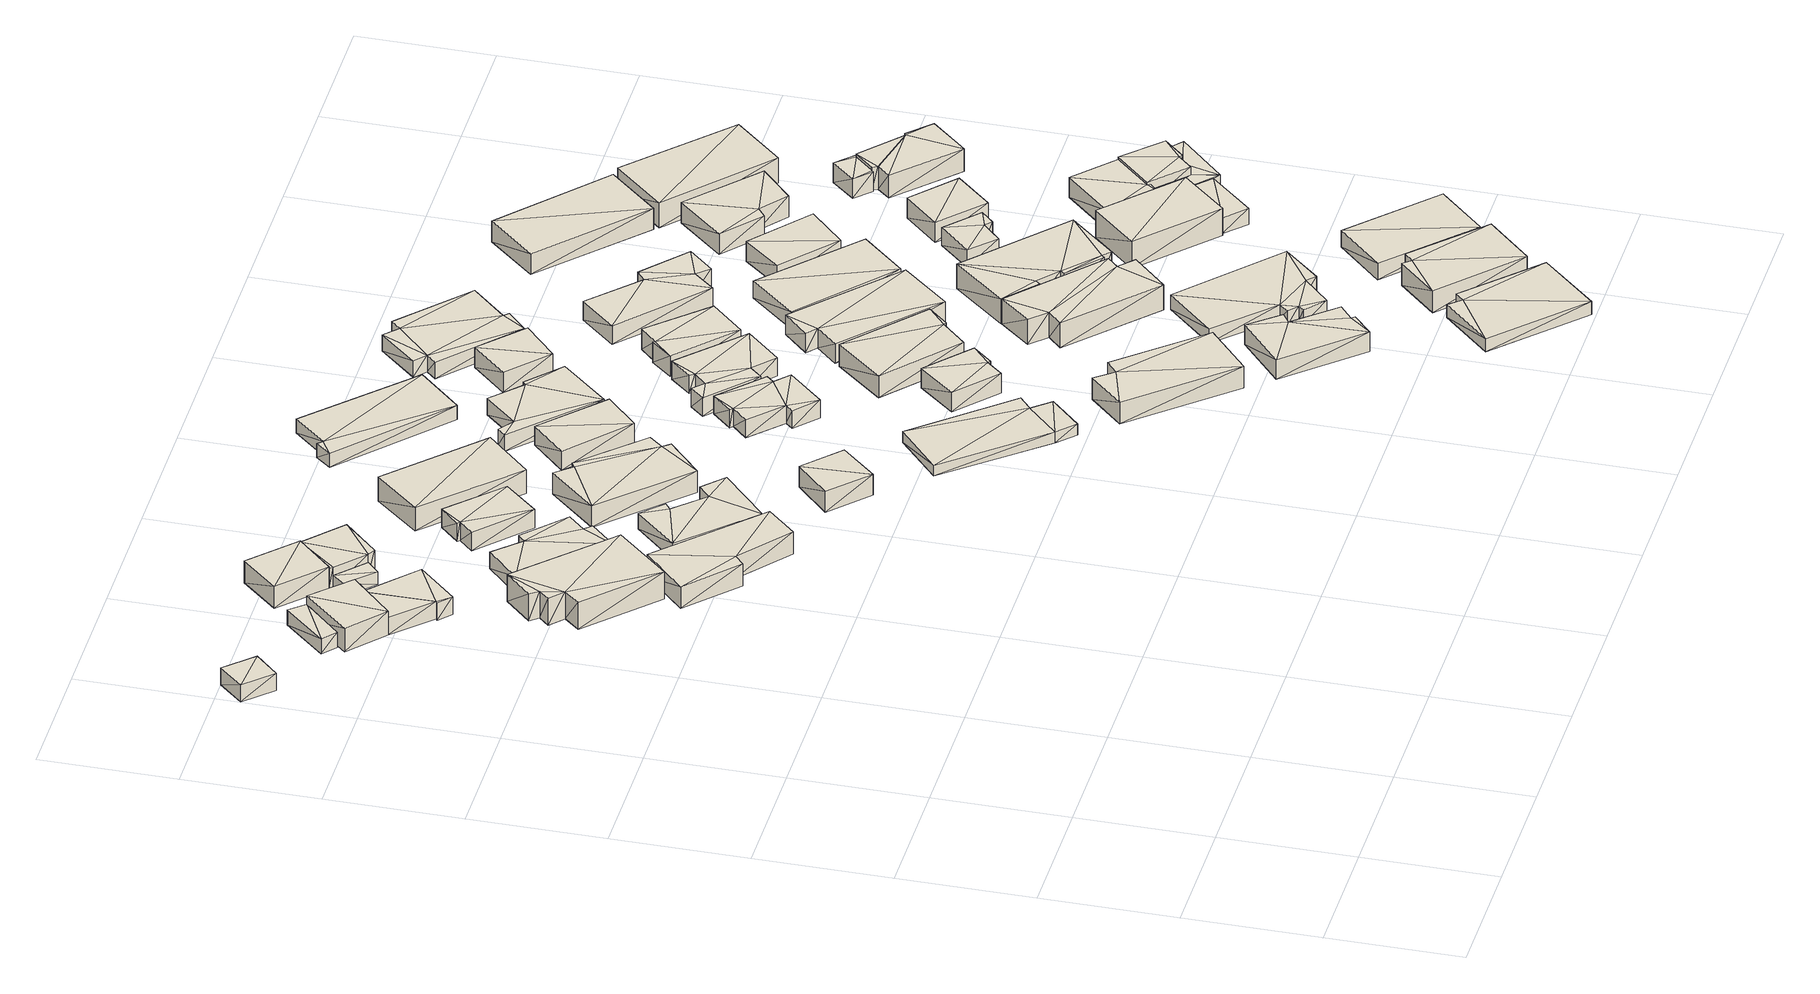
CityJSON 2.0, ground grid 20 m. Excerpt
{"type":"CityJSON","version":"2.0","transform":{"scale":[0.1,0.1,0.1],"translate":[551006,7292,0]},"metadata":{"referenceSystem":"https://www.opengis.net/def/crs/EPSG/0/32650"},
"CityObjects":{
"building1":{"type":"Building","attributes":{"level_0":1,"level_1":0,"uuid_bgn":"1"},"geometry":[{"type":"Solid","lod":"1","boundaries":[[[[0,1,2]],[[3,0,2]],[[4,5,6]],[[7,4,6]],[[2,1,6]],[[1,5,6]],[[1,0,5]],[[0,4,5]],[[0,3,4]],[[3,7,4]],[[3,2,7]],[[2,6,7]]]],"semantics":{"surfaces":[{"type":"RoofSurface"},{"type":"GroundSurface"},{"type":"WallSurface"}],"values":[[0,1,2,2,2,2,2,2,2,2,2,2]]}}]},
"building2":{"type":"Building","attributes":{"level_0":201,"level_1":0,"uuid_bgn":"56"},"geometry":[{"type":"MultiSurface","lod":"1","boundaries":[[[8,9,10]],[[9,8,11]],[[12,13,14]],[[13,12,15]],[[10,9,14]],[[9,13,14]],[[9,11,13]],[[11,15,13]],[[11,8,15]],[[8,12,15]],[[8,10,12]],[[10,14,12]],[[9,16,17]],[[18,9,17]],[[19,20,21]],[[22,19,21]],[[16,9,20]],[[9,19,20]],[[9,18,19]],[[18,22,19]],[[23,24,8]],[[25,26,27]],[[8,24,27]],[[24,26,27]],[[23,8,25]],[[8,27,25]],[[26,24,23]],[[26,25,23]]],"semantics":{"surfaces":[{"type":"RoofSurface"},{"type":"GroundSurface"},{"type":"WallSurface"}],"values":[0,1,2,2,2,2,2,2,2,2,2,2,2,2,2,2,2,2,2,2,2,2,2,2,2,2,2,2]}}]},
"building3":{"type":"Building","attributes":{"level_0":202,"level_1":0,"uuid_bgn":"57"},"geometry":[{"type":"MultiSurface","lod":"1","boundaries":[[[8,9,10]],[[9,8,11]],[[12,13,14]],[[13,12,15]],[[10,9,14]],[[9,13,14]],[[9,11,13]],[[11,15,13]],[[9,16,17]],[[18,9,17]],[[19,20,21]],[[22,19,21]],[[17,16,21]],[[16,20,21]],[[16,9,20]],[[9,19,20]],[[9,18,19]],[[18,22,19]],[[18,17,22]],[[17,21,22]]],"semantics":{"surfaces":[{"type":"RoofSurface"},{"type":"GroundSurface"},{"type":"WallSurface"}],"values":[0,1,2,2,2,2,2,2,2,2,2,2,2,2,2,2,2,2,2,2]}}]},
"building4":{"type":"Building","attributes":{"level_0":203,"level_1":0,"uuid_bgn":"58"},"geometry":[{"type":"MultiSurface","lod":"1","boundaries":[[[8,9,10]],[[9,8,11]],[[12,13,14]],[[13,12,15]],[[11,8,15]],[[8,12,15]],[[8,10,12]],[[10,14,12]],[[23,28,29]],[[23,24,8]],[[24,23,29]],[[23,30,28]],[[25,31,32]],[[25,26,27]],[[26,25,32]],[[25,33,31]],[[8,24,27]],[[24,26,27]],[[24,29,26]],[[29,32,26]],[[29,28,32]],[[28,31,32]],[[28,30,31]],[[30,33,31]],[[30,23,33]],[[23,25,33]],[[23,8,25]],[[8,27,25]]],"semantics":{"surfaces":[{"type":"RoofSurface"},{"type":"GroundSurface"},{"type":"WallSurface"}],"values":[0,1,2,2,2,2,2,2,2,2,2,2,2,2,2,2,2,2,2,2,2,2,2,2,2,2,2,2]}}]},
"building5":{"type":"Building","attributes":{"level_0":173,"level_1":0,"uuid_bgn":"30"},"geometry":[{"type":"Solid","lod":"1","boundaries":[[[[34,35,36]],[[37,34,36]],[[34,38,35]],[[39,34,37]],[[40,39,37]],[[34,39,41]],[[42,43,44]],[[45,42,44]],[[42,46,43]],[[47,42,45]],[[48,47,45]],[[42,47,49]],[[38,34,46]],[[34,42,46]],[[34,41,42]],[[41,49,42]],[[41,39,49]],[[39,47,49]],[[39,40,47]],[[40,48,47]],[[40,37,48]],[[37,45,48]],[[37,36,45]],[[36,44,45]],[[36,35,44]],[[35,43,44]],[[35,38,43]],[[38,46,43]]]],"semantics":{"surfaces":[{"type":"RoofSurface"},{"type":"GroundSurface"},{"type":"WallSurface"}],"values":[[0,1,2,2,2,2,2,2,2,2,2,2,2,2,2,2,2,2,2,2,2,2,2,2,2,2,2,2]]}}]},
"building6":{"type":"Building","attributes":{"level_0":175,"level_1":0,"uuid_bgn":"32"},"geometry":[{"type":"Solid","lod":"1","boundaries":[[[[50,51,52]],[[51,50,53]],[[50,54,53]],[[55,50,52]],[[56,57,58]],[[57,56,59]],[[56,60,59]],[[61,56,58]],[[52,51,58]],[[51,57,58]],[[51,53,57]],[[53,59,57]],[[53,54,59]],[[54,60,59]],[[54,50,60]],[[50,56,60]],[[50,55,56]],[[55,61,56]],[[55,52,61]],[[52,58,61]]]],"semantics":{"surfaces":[{"type":"RoofSurface"},{"type":"GroundSurface"},{"type":"WallSurface"}],"values":[[0,1,2,2,2,2,2,2,2,2,2,2,2,2,2,2,2,2,2,2]]}}]},
"building7":{"type":"Building","attributes":{"level_0":207,"level_1":0,"uuid_bgn":"61"},"geometry":[{"type":"Solid","lod":"1","boundaries":[[[[62,63,64]],[[65,62,64]],[[66,67,68]],[[69,66,68]],[[63,62,67]],[[62,66,67]],[[62,65,66]],[[65,69,66]],[[65,64,69]],[[64,68,69]],[[70,71,72]],[[71,70,73]],[[74,75,76]],[[75,74,77]],[[72,71,76]],[[71,75,76]],[[71,73,75]],[[73,77,75]],[[73,70,77]],[[70,74,77]],[[62,73,78]],[[71,62,65]],[[71,73,62]],[[73,79,78]],[[80,81,82]],[[83,80,84]],[[83,81,80]],[[81,85,82]],[[65,62,84]],[[62,80,84]],[[62,78,80]],[[78,82,80]],[[78,79,82]],[[79,85,82]],[[79,73,85]],[[73,81,85]],[[73,71,81]],[[71,83,81]],[[71,65,83]],[[65,84,83]],[[70,72,76]],[[70,74,76]],[[68,64,63]],[[68,67,63]]]],"semantics":{"surfaces":[{"type":"RoofSurface"},{"type":"GroundSurface"},{"type":"WallSurface"}],"values":[[0,1,2,2,2,2,2,2,2,2,2,2,2,2,2,2,2,2,2,2,2,2,2,2,2,2,2,2,2,2,2,2,2,2,2,2,2,2,2,2,2,2,2,2]]}}]},
"building8":{"type":"Building","attributes":{"level_0":204,"level_1":0,"uuid_bgn":"59"},"geometry":[{"type":"MultiSurface","lod":"1","boundaries":[[[62,63,64]],[[65,62,64]],[[66,67,68]],[[69,66,68]],[[64,63,68]],[[63,67,68]],[[63,62,67]],[[62,66,67]],[[62,65,66]],[[65,69,66]],[[65,64,69]],[[64,68,69]],[[62,73,78]],[[71,62,65]],[[71,73,62]],[[80,81,82]],[[83,80,84]],[[83,81,80]],[[65,62,84]],[[62,80,84]],[[62,78,80]],[[78,82,80]],[[71,65,83]],[[65,84,83]]],"semantics":{"surfaces":[{"type":"RoofSurface"},{"type":"GroundSurface"},{"type":"WallSurface"}],"values":[0,1,2,2,2,2,2,2,2,2,2,2,2,2,2,2,2,2,2,2,2,2,2,2]}}]},
"building9":{"type":"Building","attributes":{"level_0":174,"level_1":0,"uuid_bgn":"31"},"geometry":[{"type":"Solid","lod":"1","boundaries":[[[[86,87,88]],[[87,89,88]],[[87,90,91]],[[90,87,86]],[[92,87,91]],[[93,90,86]],[[94,95,96]],[[95,97,96]],[[95,98,99]],[[98,95,94]],[[100,95,99]],[[101,98,94]],[[88,89,96]],[[89,97,96]],[[89,87,97]],[[87,95,97]],[[87,92,95]],[[92,100,95]],[[92,91,100]],[[91,99,100]],[[91,90,99]],[[90,98,99]],[[90,93,98]],[[93,101,98]],[[93,86,101]],[[86,94,101]],[[86,88,94]],[[88,96,94]]]],"semantics":{"surfaces":[{"type":"RoofSurface"},{"type":"GroundSurface"},{"type":"WallSurface"}],"values":[[0,1,2,2,2,2,2,2,2,2,2,2,2,2,2,2,2,2,2,2,2,2,2,2,2,2,2,2]]}}]},
"building10":{"type":"Building","attributes":{"level_0":206,"level_1":0,"uuid_bgn":"60"},"geometry":[{"type":"MultiSurface","lod":"1","boundaries":[[[70,71,72]],[[71,70,73]],[[74,75,76]],[[75,74,77]],[[72,71,76]],[[71,75,76]],[[71,73,75]],[[73,77,75]],[[73,70,77]],[[70,74,77]],[[70,72,74]],[[72,76,74]],[[62,73,78]],[[71,62,65]],[[71,73,62]],[[73,79,78]],[[80,81,82]],[[83,80,84]],[[83,81,80]],[[81,85,82]],[[79,73,85]],[[73,81,85]],[[73,71,81]],[[71,83,81]],[[71,65,83]],[[65,84,83]]],"semantics":{"surfaces":[{"type":"RoofSurface"},{"type":"GroundSurface"},{"type":"WallSurface"}],"values":[0,1,2,2,2,2,2,2,2,2,2,2,2,2,2,2,2,2,2,2,2,2,2,2,2,2]}}]},
"building11":{"type":"Building","attributes":{"level_0":176,"level_1":0,"uuid_bgn":"33"},"geometry":[{"type":"Solid","lod":"1","boundaries":[[[[102,103,104]],[[103,102,105]],[[106,103,105]],[[107,108,104]],[[107,109,108]],[[103,107,104]],[[110,111,112]],[[111,110,113]],[[114,111,113]],[[115,116,112]],[[115,117,116]],[[111,115,112]],[[104,108,112]],[[108,116,112]],[[108,109,116]],[[109,117,116]],[[109,107,117]],[[107,115,117]],[[107,103,115]],[[103,111,115]],[[103,106,111]],[[106,114,111]],[[106,105,114]],[[105,113,114]],[[105,102,113]],[[102,110,113]],[[102,104,110]],[[104,112,110]]]],"semantics":{"surfaces":[{"type":"RoofSurface"},{"type":"GroundSurface"},{"type":"WallSurface"}],"values":[[0,1,2,2,2,2,2,2,2,2,2,2,2,2,2,2,2,2,2,2,2,2,2,2,2,2,2,2]]}}]},
"building12":{"type":"Building","attributes":{"level_0":192,"level_1":0,"uuid_bgn":"48"},"geometry":[{"type":"Solid","lod":"1","boundaries":[[[[118,119,120]],[[121,119,122]],[[119,121,120]],[[123,119,118]],[[124,125,126]],[[127,125,128]],[[125,127,126]],[[129,125,124]],[[122,119,128]],[[119,125,128]],[[119,123,125]],[[123,129,125]],[[123,118,129]],[[118,124,129]],[[118,120,124]],[[120,126,124]],[[120,121,126]],[[121,127,126]],[[121,122,127]],[[122,128,127]]]],"semantics":{"surfaces":[{"type":"RoofSurface"},{"type":"GroundSurface"},{"type":"WallSurface"}],"values":[[0,1,2,2,2,2,2,2,2,2,2,2,2,2,2,2,2,2,2,2]]}}]},
"building13":{"type":"Building","attributes":{"level_0":219,"level_1":0,"uuid_bgn":"72"},"geometry":[{"type":"Solid","lod":"1","boundaries":[[[[130,131,132]],[[131,130,133]],[[134,135,136]],[[135,134,137]],[[132,131,136]],[[131,135,136]],[[131,133,135]],[[133,137,135]],[[133,130,137]],[[130,134,137]],[[130,132,134]],[[132,136,134]]]],"semantics":{"surfaces":[{"type":"RoofSurface"},{"type":"GroundSurface"},{"type":"WallSurface"}],"values":[[0,1,2,2,2,2,2,2,2,2,2,2]]}}]},
"building14":{"type":"Building","attributes":{"level_0":209,"level_1":0,"uuid_bgn":"63"},"geometry":[{"type":"Solid","lod":"1","boundaries":[[[[138,139,140]],[[141,142,140]],[[142,138,140]],[[143,142,144]],[[142,143,138]],[[145,142,141]],[[146,147,148]],[[149,150,148]],[[150,146,148]],[[151,150,152]],[[150,151,146]],[[153,150,149]],[[140,139,148]],[[139,147,148]],[[139,138,147]],[[138,146,147]],[[138,143,146]],[[143,151,146]],[[143,144,151]],[[144,152,151]],[[144,142,152]],[[142,150,152]],[[142,145,150]],[[145,153,150]],[[145,141,153]],[[141,149,153]],[[141,140,149]],[[140,148,149]]]],"semantics":{"surfaces":[{"type":"RoofSurface"},{"type":"GroundSurface"},{"type":"WallSurface"}],"values":[[0,1,2,2,2,2,2,2,2,2,2,2,2,2,2,2,2,2,2,2,2,2,2,2,2,2,2,2]]}}]},
"building15":{"type":"Building","attributes":{"level_0":191,"level_1":0,"uuid_bgn":"47"},"geometry":[{"type":"Solid","lod":"1","boundaries":[[[[154,155,156]],[[155,157,156]],[[158,159,160]],[[159,161,160]],[[156,157,160]],[[157,161,160]],[[157,155,161]],[[155,159,161]],[[155,154,159]],[[154,158,159]],[[154,156,158]],[[156,160,158]]]],"semantics":{"surfaces":[{"type":"RoofSurface"},{"type":"GroundSurface"},{"type":"WallSurface"}],"values":[[0,1,2,2,2,2,2,2,2,2,2,2]]}}]},
"building16":{"type":"Building","attributes":{"level_0":179,"level_1":0,"uuid_bgn":"36"},"geometry":[{"type":"Solid","lod":"1","boundaries":[[[[162,163,164]],[[162,165,163]],[[166,167,168]],[[162,166,168]],[[166,162,164]],[[169,170,171]],[[169,172,170]],[[173,174,175]],[[169,173,175]],[[173,169,171]],[[164,163,171]],[[163,170,171]],[[163,165,170]],[[165,172,170]],[[165,162,172]],[[162,169,172]],[[162,168,169]],[[168,175,169]],[[168,167,175]],[[167,174,175]],[[167,166,174]],[[166,173,174]],[[166,164,173]],[[164,171,173]]]],"semantics":{"surfaces":[{"type":"RoofSurface"},{"type":"GroundSurface"},{"type":"WallSurface"}],"values":[[0,1,2,2,2,2,2,2,2,2,2,2,2,2,2,2,2,2,2,2,2,2,2,2]]}}]},
"building17":{"type":"Building","attributes":{"level_0":210,"level_1":0,"uuid_bgn":"64"},"geometry":[{"type":"Solid","lod":"1","boundaries":[[[[176,177,178]],[[177,176,179]],[[180,181,182]],[[181,180,183]],[[177,179,181]],[[179,183,181]],[[179,176,183]],[[176,180,183]],[[176,178,180]],[[178,182,180]],[[178,177,182]],[[177,181,182]]]],"semantics":{"surfaces":[{"type":"RoofSurface"},{"type":"GroundSurface"},{"type":"WallSurface"}],"values":[[0,1,2,2,2,2,2,2,2,2,2,2]]}}]},
"building18":{"type":"Building","attributes":{"level_0":193,"level_1":0,"uuid_bgn":"49"},"geometry":[{"type":"Solid","lod":"1","boundaries":[[[[184,185,186]],[[187,185,188]],[[185,187,186]],[[185,189,188]],[[190,191,192]],[[193,191,194]],[[191,193,192]],[[191,195,194]],[[188,189,194]],[[189,195,194]],[[189,185,195]],[[185,191,195]],[[185,184,191]],[[184,190,191]],[[184,186,190]],[[186,192,190]],[[186,187,192]],[[187,193,192]],[[187,188,193]],[[188,194,193]]]],"semantics":{"surfaces":[{"type":"RoofSurface"},{"type":"GroundSurface"},{"type":"WallSurface"}],"values":[[0,1,2,2,2,2,2,2,2,2,2,2,2,2,2,2,2,2,2,2]]}}]},
"building19":{"type":"Building","attributes":{"level_0":220,"level_1":0,"uuid_bgn":"73"},"geometry":[{"type":"Solid","lod":"1","boundaries":[[[[196,197,198]],[[197,199,198]],[[200,201,202]],[[197,200,202]],[[200,203,201]],[[196,200,197]],[[200,196,204]],[[205,196,198]],[[206,207,208]],[[207,209,208]],[[210,211,212]],[[207,210,212]],[[210,213,211]],[[206,210,207]],[[210,206,214]],[[215,206,208]],[[204,196,214]],[[196,206,214]],[[196,205,206]],[[205,215,206]],[[205,198,215]],[[198,208,215]],[[198,199,208]],[[199,209,208]],[[199,197,209]],[[197,207,209]],[[197,202,207]],[[202,212,207]],[[202,201,212]],[[201,211,212]],[[201,203,211]],[[203,213,211]],[[203,200,213]],[[200,210,213]],[[200,204,210]],[[204,214,210]]]],"semantics":{"surfaces":[{"type":"RoofSurface"},{"type":"GroundSurface"},{"type":"WallSurface"}],"values":[[0,1,2,2,2,2,2,2,2,2,2,2,2,2,2,2,2,2,2,2,2,2,2,2,2,2,2,2,2,2,2,2,2,2,2,2]]}}]},
"building20":{"type":"Building","attributes":{"level_0":211,"level_1":0,"uuid_bgn":"65"},"geometry":[{"type":"Solid","lod":"1","boundaries":[[[[216,217,218]],[[217,219,220]],[[216,219,217]],[[219,221,220]],[[222,219,216]],[[223,216,218]],[[224,225,226]],[[225,227,228]],[[224,227,225]],[[227,229,228]],[[230,227,224]],[[231,224,226]],[[220,221,228]],[[221,229,228]],[[221,219,229]],[[219,227,229]],[[219,222,227]],[[222,230,227]],[[222,216,230]],[[216,224,230]],[[216,223,224]],[[223,231,224]],[[223,218,231]],[[218,226,231]],[[218,217,226]],[[217,225,226]],[[217,220,225]],[[220,228,225]]]],"semantics":{"surfaces":[{"type":"RoofSurface"},{"type":"GroundSurface"},{"type":"WallSurface"}],"values":[[0,1,2,2,2,2,2,2,2,2,2,2,2,2,2,2,2,2,2,2,2,2,2,2,2,2,2,2]]}}]},
"building21":{"type":"Building","attributes":{"level_0":178,"level_1":0,"uuid_bgn":"35"},"geometry":[{"type":"Solid","lod":"1","boundaries":[[[[232,233,234]],[[233,232,235]],[[236,233,235]],[[233,237,234]],[[238,239,240]],[[239,238,241]],[[242,239,241]],[[239,243,240]],[[234,237,240]],[[237,243,240]],[[237,233,243]],[[233,239,243]],[[233,236,239]],[[236,242,239]],[[236,235,242]],[[235,241,242]],[[235,232,241]],[[232,238,241]],[[232,234,238]],[[234,240,238]]]],"semantics":{"surfaces":[{"type":"RoofSurface"},{"type":"GroundSurface"},{"type":"WallSurface"}],"values":[[0,1,2,2,2,2,2,2,2,2,2,2,2,2,2,2,2,2,2,2]]}}]},
"building22":{"type":"Building","attributes":{"level_0":180,"level_1":0,"uuid_bgn":"37"},"geometry":[{"type":"Solid","lod":"1","boundaries":[[[[244,245,246]],[[245,244,247]],[[248,244,246]],[[244,249,247]],[[250,251,252]],[[251,250,253]],[[254,250,252]],[[250,255,253]],[[246,245,252]],[[245,251,252]],[[245,247,251]],[[247,253,251]],[[247,249,253]],[[249,255,253]],[[249,244,255]],[[244,250,255]],[[244,248,250]],[[248,254,250]],[[248,246,254]],[[246,252,254]]]],"semantics":{"surfaces":[{"type":"RoofSurface"},{"type":"GroundSurface"},{"type":"WallSurface"}],"values":[[0,1,2,2,2,2,2,2,2,2,2,2,2,2,2,2,2,2,2,2]]}}]},
"building23":{"type":"Building","attributes":{"level_0":221,"level_1":0,"uuid_bgn":"74"},"geometry":[{"type":"Solid","lod":"1","boundaries":[[[[256,257,258]],[[257,259,258]],[[257,260,259]],[[259,261,258]],[[260,262,263]],[[264,260,263]],[[260,264,259]],[[265,257,256]],[[266,267,268]],[[267,269,268]],[[267,270,269]],[[269,271,268]],[[270,272,273]],[[274,270,273]],[[270,274,269]],[[275,267,266]],[[263,262,273]],[[262,272,273]],[[262,260,272]],[[260,270,272]],[[260,257,270]],[[257,267,270]],[[257,265,267]],[[265,275,267]],[[265,256,275]],[[256,266,275]],[[256,258,266]],[[258,268,266]],[[258,261,268]],[[261,271,268]],[[261,259,271]],[[259,269,271]],[[259,264,269]],[[264,274,269]],[[264,263,274]],[[263,273,274]]]],"semantics":{"surfaces":[{"type":"RoofSurface"},{"type":"GroundSurface"},{"type":"WallSurface"}],"values":[[0,1,2,2,2,2,2,2,2,2,2,2,2,2,2,2,2,2,2,2,2,2,2,2,2,2,2,2,2,2,2,2,2,2,2,2]]}}]},
"building24":{"type":"Building","attributes":{"level_0":197,"level_1":0,"uuid_bgn":"52"},"geometry":[{"type":"Solid","lod":"1","boundaries":[[[[276,277,278]],[[277,276,279]],[[276,280,279]],[[281,276,278]],[[282,283,284]],[[283,282,285]],[[282,286,285]],[[287,282,284]],[[278,277,284]],[[277,283,284]],[[277,279,283]],[[279,285,283]],[[279,280,285]],[[280,286,285]],[[280,276,286]],[[276,282,286]],[[276,281,282]],[[281,287,282]],[[281,278,287]],[[278,284,287]]]],"semantics":{"surfaces":[{"type":"RoofSurface"},{"type":"GroundSurface"},{"type":"WallSurface"}],"values":[[0,1,2,2,2,2,2,2,2,2,2,2,2,2,2,2,2,2,2,2]]}}]},
"building25":{"type":"Building","attributes":{"level_0":177,"level_1":0,"uuid_bgn":"34"},"geometry":[{"type":"Solid","lod":"1","boundaries":[[[[288,289,290]],[[291,288,290]],[[288,292,289]],[[293,288,291]],[[294,293,291]],[[288,293,295]],[[296,297,298]],[[299,296,298]],[[296,300,297]],[[301,296,299]],[[302,301,299]],[[296,301,303]],[[290,289,298]],[[289,297,298]],[[289,292,297]],[[292,300,297]],[[292,288,300]],[[288,296,300]],[[288,295,296]],[[295,303,296]],[[295,293,303]],[[293,301,303]],[[293,294,301]],[[294,302,301]],[[294,291,302]],[[291,299,302]],[[291,290,299]],[[290,298,299]]]],"semantics":{"surfaces":[{"type":"RoofSurface"},{"type":"GroundSurface"},{"type":"WallSurface"}],"values":[[0,1,2,2,2,2,2,2,2,2,2,2,2,2,2,2,2,2,2,2,2,2,2,2,2,2,2,2]]}}]},
"building26":{"type":"Building","attributes":{"level_0":212,"level_1":0,"uuid_bgn":"66"},"geometry":[{"type":"Solid","lod":"1","boundaries":[[[[304,305,306]],[[305,304,307]],[[308,309,310]],[[309,308,311]],[[306,305,310]],[[305,309,310]],[[305,307,309]],[[307,311,309]],[[307,304,311]],[[304,308,311]],[[304,306,308]],[[306,310,308]]]],"semantics":{"surfaces":[{"type":"RoofSurface"},{"type":"GroundSurface"},{"type":"WallSurface"}],"values":[[0,1,2,2,2,2,2,2,2,2,2,2]]}}]},
"building27":{"type":"Building","attributes":{"level_0":222,"level_1":0,"uuid_bgn":"75"},"geometry":[{"type":"Solid","lod":"1","boundaries":[[[[312,313,314]],[[315,313,316]],[[313,315,314]],[[313,317,316]],[[318,319,320]],[[321,319,322]],[[319,321,320]],[[319,323,322]],[[316,317,322]],[[317,323,322]],[[317,313,323]],[[313,319,323]],[[313,312,319]],[[312,318,319]],[[312,314,318]],[[314,320,318]],[[314,315,320]],[[315,321,320]],[[315,316,321]],[[316,322,321]]]],"semantics":{"surfaces":[{"type":"RoofSurface"},{"type":"GroundSurface"},{"type":"WallSurface"}],"values":[[0,1,2,2,2,2,2,2,2,2,2,2,2,2,2,2,2,2,2,2]]}}]},
"building28":{"type":"Building","attributes":{"level_0":2,"level_1":0,"uuid_bgn":"10"},"geometry":[{"type":"Solid","lod":"1","boundaries":[[[[324,325,326]],[[325,324,327]],[[328,325,327]],[[325,329,326]],[[330,331,332]],[[331,330,333]],[[334,331,333]],[[331,335,332]],[[326,329,332]],[[329,335,332]],[[329,325,335]],[[325,331,335]],[[325,328,331]],[[328,334,331]],[[328,327,334]],[[327,333,334]],[[327,324,333]],[[324,330,333]],[[324,326,330]],[[326,332,330]]]],"semantics":{"surfaces":[{"type":"RoofSurface"},{"type":"GroundSurface"},{"type":"WallSurface"}],"values":[[0,1,2,2,2,2,2,2,2,2,2,2,2,2,2,2,2,2,2,2]]}}]},
"building29":{"type":"Building","attributes":{"level_0":229,"level_1":0,"uuid_bgn":"81"},"geometry":[{"type":"Solid","lod":"1","boundaries":[[[[336,337,338]],[[336,339,337]],[[339,340,341]],[[340,336,342]],[[336,340,339]],[[343,339,341]],[[336,344,342]],[[345,340,342]],[[346,347,348]],[[346,349,347]],[[349,350,351]],[[350,346,352]],[[346,350,349]],[[353,349,351]],[[346,354,352]],[[355,350,352]],[[344,336,354]],[[336,346,354]],[[336,338,346]],[[338,348,346]],[[338,337,348]],[[337,347,348]],[[337,339,347]],[[339,349,347]],[[339,343,349]],[[343,353,349]],[[343,341,353]],[[341,351,353]],[[341,340,351]],[[340,350,351]],[[340,345,350]],[[345,355,350]],[[345,342,355]],[[342,352,355]],[[342,344,352]],[[344,354,352]]]],"semantics":{"surfaces":[{"type":"RoofSurface"},{"type":"GroundSurface"},{"type":"WallSurface"}],"values":[[0,1,2,2,2,2,2,2,2,2,2,2,2,2,2,2,2,2,2,2,2,2,2,2,2,2,2,2,2,2,2,2,2,2,2,2]]}}]},
"building30":{"type":"Building","attributes":{"level_0":198,"level_1":0,"uuid_bgn":"53"},"geometry":[{"type":"Solid","lod":"1","boundaries":[[[[356,357,358]],[[359,357,360]],[[357,359,358]],[[361,357,356]],[[362,363,364]],[[365,363,366]],[[363,365,364]],[[367,363,362]],[[360,357,366]],[[357,363,366]],[[357,361,363]],[[361,367,363]],[[361,356,367]],[[356,362,367]],[[356,358,362]],[[358,364,362]],[[358,359,364]],[[359,365,364]],[[359,360,365]],[[360,366,365]]]],"semantics":{"surfaces":[{"type":"RoofSurface"},{"type":"GroundSurface"},{"type":"WallSurface"}],"values":[[0,1,2,2,2,2,2,2,2,2,2,2,2,2,2,2,2,2,2,2]]}}]},
"building31":{"type":"Building","attributes":{"level_0":182,"level_1":0,"uuid_bgn":"39"},"geometry":[{"type":"Solid","lod":"1","boundaries":[[[[368,369,370]],[[371,372,373]],[[371,374,372]],[[374,371,368]],[[368,375,369]],[[371,375,368]],[[376,377,378]],[[379,380,381]],[[379,382,380]],[[382,379,376]],[[376,383,377]],[[379,383,376]],[[374,368,382]],[[368,376,382]],[[368,370,376]],[[370,378,376]],[[370,369,378]],[[369,377,378]],[[369,375,377]],[[375,383,377]],[[375,371,383]],[[371,379,383]],[[371,373,379]],[[373,381,379]],[[373,372,381]],[[372,380,381]],[[372,374,380]],[[374,382,380]]]],"semantics":{"surfaces":[{"type":"RoofSurface"},{"type":"GroundSurface"},{"type":"WallSurface"}],"values":[[0,1,2,2,2,2,2,2,2,2,2,2,2,2,2,2,2,2,2,2,2,2,2,2,2,2,2,2]]}}]},
"building32":{"type":"Building","attributes":{"level_0":181,"level_1":0,"uuid_bgn":"38"},"geometry":[{"type":"Solid","lod":"1","boundaries":[[[[384,385,386]],[[385,384,387]],[[384,388,387]],[[388,389,387]],[[390,388,384]],[[391,390,384]],[[390,392,393]],[[388,390,393]],[[394,395,396]],[[395,394,397]],[[394,398,397]],[[398,399,397]],[[400,398,394]],[[401,400,394]],[[400,402,403]],[[398,400,403]],[[386,385,396]],[[385,395,396]],[[385,387,395]],[[387,397,395]],[[387,389,397]],[[389,399,397]],[[389,388,399]],[[388,398,399]],[[388,393,398]],[[393,403,398]],[[393,392,403]],[[392,402,403]],[[392,390,402]],[[390,400,402]],[[390,391,400]],[[391,401,400]],[[391,384,401]],[[384,394,401]],[[384,386,394]],[[386,396,394]]]],"semantics":{"surfaces":[{"type":"RoofSurface"},{"type":"GroundSurface"},{"type":"WallSurface"}],"values":[[0,1,2,2,2,2,2,2,2,2,2,2,2,2,2,2,2,2,2,2,2,2,2,2,2,2,2,2,2,2,2,2,2,2,2,2]]}}]},
"building33":{"type":"Building","attributes":{"level_0":223,"level_1":0,"uuid_bgn":"76"},"geometry":[{"type":"Solid","lod":"1","boundaries":[[[[404,405,406]],[[405,407,406]],[[408,405,404]],[[408,409,410]],[[411,408,410]],[[408,411,405]],[[412,413,414]],[[413,415,414]],[[416,413,412]],[[416,417,418]],[[419,416,418]],[[416,419,413]],[[406,407,414]],[[407,415,414]],[[407,405,415]],[[405,413,415]],[[405,411,413]],[[411,419,413]],[[411,410,419]],[[410,418,419]],[[410,409,418]],[[409,417,418]],[[409,408,417]],[[408,416,417]],[[408,404,416]],[[404,412,416]],[[404,406,412]],[[406,414,412]]]],"semantics":{"surfaces":[{"type":"RoofSurface"},{"type":"GroundSurface"},{"type":"WallSurface"}],"values":[[0,1,2,2,2,2,2,2,2,2,2,2,2,2,2,2,2,2,2,2,2,2,2,2,2,2,2,2]]}}]},
"building34":{"type":"Building","attributes":{"level_0":13,"level_1":0,"uuid_bgn":"11"},"geometry":[{"type":"Solid","lod":"1","boundaries":[[[[420,421,422]],[[421,420,423]],[[424,421,423]],[[421,425,422]],[[426,427,428]],[[427,426,429]],[[430,427,429]],[[427,431,428]],[[422,425,428]],[[425,431,428]],[[425,421,431]],[[421,427,431]],[[421,424,427]],[[424,430,427]],[[424,423,430]],[[423,429,430]],[[423,420,429]],[[420,426,429]],[[420,422,426]],[[422,428,426]]]],"semantics":{"surfaces":[{"type":"RoofSurface"},{"type":"GroundSurface"},{"type":"WallSurface"}],"values":[[0,1,2,2,2,2,2,2,2,2,2,2,2,2,2,2,2,2,2,2]]}}]},
"building35":{"type":"Building","attributes":{"level_0":199,"level_1":0,"uuid_bgn":"54"},"geometry":[{"type":"Solid","lod":"1","boundaries":[[[[432,433,434]],[[433,432,435]],[[436,437,438]],[[437,436,439]],[[434,433,438]],[[433,437,438]],[[433,435,437]],[[435,439,437]],[[435,432,439]],[[432,436,439]],[[432,434,436]],[[434,438,436]]]],"semantics":{"surfaces":[{"type":"RoofSurface"},{"type":"GroundSurface"},{"type":"WallSurface"}],"values":[[0,1,2,2,2,2,2,2,2,2,2,2]]}}]},
"building36":{"type":"Building","attributes":{"level_0":184,"level_1":0,"uuid_bgn":"40"},"geometry":[{"type":"Solid","lod":"1","boundaries":[[[[440,441,442]],[[443,440,444]],[[443,441,440]],[[445,443,444]],[[441,446,442]],[[446,447,442]],[[448,446,441]],[[448,449,446]],[[450,451,452]],[[453,450,454]],[[453,451,450]],[[455,453,454]],[[451,456,452]],[[456,457,452]],[[458,456,451]],[[458,459,456]],[[444,440,454]],[[440,450,454]],[[440,442,450]],[[442,452,450]],[[442,447,452]],[[447,457,452]],[[447,446,457]],[[446,456,457]],[[446,449,456]],[[449,459,456]],[[449,448,459]],[[448,458,459]],[[448,441,458]],[[441,451,458]],[[441,443,451]],[[443,453,451]],[[443,445,453]],[[445,455,453]],[[445,444,455]],[[444,454,455]]]],"semantics":{"surfaces":[{"type":"RoofSurface"},{"type":"GroundSurface"},{"type":"WallSurface"}],"values":[[0,1,2,2,2,2,2,2,2,2,2,2,2,2,2,2,2,2,2,2,2,2,2,2,2,2,2,2,2,2,2,2,2,2,2,2]]}}]},
"building37":{"type":"Building","attributes":{"level_0":24,"level_1":0,"uuid_bgn":"12"},"geometry":[{"type":"Solid","lod":"1","boundaries":[[[[460,461,462]],[[461,460,463]],[[464,465,466]],[[465,464,467]],[[462,461,466]],[[461,465,466]],[[461,463,465]],[[463,467,465]],[[463,460,467]],[[460,464,467]],[[460,462,464]],[[462,466,464]]]],"semantics":{"surfaces":[{"type":"RoofSurface"},{"type":"GroundSurface"},{"type":"WallSurface"}],"values":[[0,1,2,2,2,2,2,2,2,2,2,2]]}}]},
"building38":{"type":"Building","attributes":{"level_0":200,"level_1":0,"uuid_bgn":"55"},"geometry":[{"type":"Solid","lod":"1","boundaries":[[[[468,469,470]],[[469,468,471]],[[472,473,474]],[[473,472,475]],[[470,469,474]],[[469,473,474]],[[469,471,473]],[[471,475,473]],[[471,468,475]],[[468,472,475]],[[468,470,472]],[[470,474,472]]]],"semantics":{"surfaces":[{"type":"RoofSurface"},{"type":"GroundSurface"},{"type":"WallSurface"}],"values":[[0,1,2,2,2,2,2,2,2,2,2,2]]}}]},
"building39":{"type":"Building","attributes":{"level_0":224,"level_1":0,"uuid_bgn":"77"},"geometry":[{"type":"Solid","lod":"1","boundaries":[[[[476,477,478]],[[477,476,479]],[[480,476,478]],[[476,481,479]],[[482,483,484]],[[483,482,485]],[[486,482,484]],[[482,487,485]],[[478,477,484]],[[477,483,484]],[[477,479,483]],[[479,485,483]],[[479,481,485]],[[481,487,485]],[[481,476,487]],[[476,482,487]],[[476,480,482]],[[480,486,482]],[[480,478,486]],[[478,484,486]]]],"semantics":{"surfaces":[{"type":"RoofSurface"},{"type":"GroundSurface"},{"type":"WallSurface"}],"values":[[0,1,2,2,2,2,2,2,2,2,2,2,2,2,2,2,2,2,2,2]]}}]},
"building40":{"type":"Building","attributes":{"level_0":170,"level_1":0,"uuid_bgn":"28"},"geometry":[{"type":"Solid","lod":"1","boundaries":[[[[488,489,490]],[[489,491,490]],[[492,493,494]],[[493,495,494]],[[490,491,494]],[[491,495,494]],[[491,489,495]],[[489,493,495]],[[489,488,493]],[[488,492,493]],[[488,490,492]],[[490,494,492]]]],"semantics":{"surfaces":[{"type":"RoofSurface"},{"type":"GroundSurface"},{"type":"WallSurface"}],"values":[[0,1,2,2,2,2,2,2,2,2,2,2]]}}]},
"building41":{"type":"Building","attributes":{"level_0":231,"level_1":0,"uuid_bgn":"83"},"geometry":[{"type":"Solid","lod":"1","boundaries":[[[[496,497,498]],[[497,496,499]],[[500,501,502]],[[501,500,503]],[[498,497,502]],[[497,501,502]],[[497,499,501]],[[499,503,501]],[[499,496,503]],[[496,500,503]],[[496,498,500]],[[498,502,500]]]],"semantics":{"surfaces":[{"type":"RoofSurface"},{"type":"GroundSurface"},{"type":"WallSurface"}],"values":[[0,1,2,2,2,2,2,2,2,2,2,2]]}}]},
"building42":{"type":"Building","attributes":{"level_0":185,"level_1":0,"uuid_bgn":"41"},"geometry":[{"type":"Solid","lod":"1","boundaries":[[[[504,505,506]],[[507,504,506]],[[508,509,510]],[[511,508,510]],[[506,505,510]],[[505,509,510]],[[505,504,509]],[[504,508,509]],[[504,507,508]],[[507,511,508]],[[507,506,511]],[[506,510,511]]]],"semantics":{"surfaces":[{"type":"RoofSurface"},{"type":"GroundSurface"},{"type":"WallSurface"}],"values":[[0,1,2,2,2,2,2,2,2,2,2,2]]}}]},
"building43":{"type":"Building","attributes":{"level_0":225,"level_1":0,"uuid_bgn":"78"},"geometry":[{"type":"Solid","lod":"1","boundaries":[[[[512,513,514]],[[513,515,514]],[[516,517,518]],[[517,519,518]],[[514,515,518]],[[515,519,518]],[[515,513,519]],[[513,517,519]],[[513,512,517]],[[512,516,517]],[[512,514,516]],[[514,518,516]]]],"semantics":{"surfaces":[{"type":"RoofSurface"},{"type":"GroundSurface"},{"type":"WallSurface"}],"values":[[0,1,2,2,2,2,2,2,2,2,2,2]]}}]},
"building44":{"type":"Building","attributes":{"level_0":226,"level_1":0,"uuid_bgn":"79"},"geometry":[{"type":"Solid","lod":"1","boundaries":[[[[520,521,522]],[[521,520,523]],[[520,524,523]],[[525,520,522]],[[526,527,528]],[[527,526,529]],[[526,530,529]],[[531,526,528]],[[522,521,528]],[[521,527,528]],[[521,523,527]],[[523,529,527]],[[523,524,529]],[[524,530,529]],[[524,520,530]],[[520,526,530]],[[520,525,526]],[[525,531,526]],[[525,522,531]],[[522,528,531]]]],"semantics":{"surfaces":[{"type":"RoofSurface"},{"type":"GroundSurface"},{"type":"WallSurface"}],"values":[[0,1,2,2,2,2,2,2,2,2,2,2,2,2,2,2,2,2,2,2]]}}]},
"building45":{"type":"Building","attributes":{"level_0":187,"level_1":0,"uuid_bgn":"43"},"geometry":[{"type":"MultiSurface","lod":"1","boundaries":[[[532,533,534]],[[533,532,535]],[[536,532,534]],[[537,538,539]],[[538,537,540]],[[541,537,539]],[[534,533,539]],[[533,538,539]],[[533,535,538]],[[535,540,538]],[[536,534,541]],[[534,539,541]],[[542,534,543]],[[534,544,543]],[[544,534,533]],[[545,534,542]],[[546,547,548]],[[547,549,548]],[[549,547,550]],[[551,547,546]],[[543,544,548]],[[544,549,548]],[[544,533,549]],[[533,550,549]],[[533,534,550]],[[534,547,550]],[[534,545,547]],[[545,551,547]],[[545,542,551]],[[542,546,551]],[[542,543,546]],[[543,548,546]],[[552,536,542]],[[536,545,542]],[[553,554,555]],[[554,556,555]],[[542,545,555]],[[545,556,555]],[[545,534,556]],[[534,557,556]],[[534,536,557]],[[536,554,557]],[[552,542,553]],[[542,555,553]],[[556,557,554]],[[554,536,552]],[[554,553,552]]],"semantics":{"surfaces":[{"type":"RoofSurface"},{"type":"GroundSurface"},{"type":"WallSurface"}],"values":[0,1,2,2,2,2,2,2,2,2,2,2,2,2,2,2,2,2,2,2,2,2,2,2,2,2,2,2,2,2,2,2,2,2,2,2,2,2,2,2,2,2,2,2,2,2,2]}}]},
"building46":{"type":"Building","attributes":{"level_0":186,"level_1":0,"uuid_bgn":"42"},"geometry":[{"type":"MultiSurface","lod":"1","boundaries":[[[532,533,534]],[[533,532,535]],[[532,558,535]],[[536,532,534]],[[537,538,539]],[[538,537,540]],[[537,559,540]],[[541,537,539]],[[534,533,539]],[[533,538,539]],[[533,535,538]],[[535,540,538]],[[535,558,540]],[[558,559,540]],[[558,532,559]],[[532,537,559]],[[532,536,537]],[[536,541,537]],[[536,534,541]],[[534,539,541]],[[542,534,543]],[[534,544,543]],[[544,534,533]],[[545,534,542]],[[546,547,548]],[[547,549,548]],[[549,547,550]],[[551,547,546]],[[544,533,549]],[[533,550,549]],[[533,534,550]],[[534,547,550]],[[534,545,547]],[[545,551,547]],[[552,536,542]],[[558,552,560]],[[535,558,560]],[[558,536,552]],[[536,558,532]],[[536,545,542]],[[553,554,555]],[[561,553,562]],[[563,561,562]],[[561,554,553]],[[554,561,564]],[[554,556,555]],[[545,534,556]],[[534,557,556]],[[534,536,557]],[[536,554,557]],[[536,532,554]],[[532,564,554]],[[532,558,564]],[[558,561,564]],[[558,535,561]],[[535,563,561]],[[535,560,563]],[[560,562,563]],[[557,554,556]]],"semantics":{"surfaces":[{"type":"RoofSurface"},{"type":"GroundSurface"},{"type":"WallSurface"}],"values":[0,1,2,2,2,2,2,2,2,2,2,2,2,2,2,2,2,2,2,2,2,2,2,2,2,2,2,2,2,2,2,2,2,2,2,2,2,2,2,2,2,2,2,2,2,2,2,2,2,2,2,2,2,2,2,2,2,2,2]}}]},
"building47":{"type":"Building","attributes":{"level_0":228,"level_1":0,"uuid_bgn":"80"},"geometry":[{"type":"Solid","lod":"1","boundaries":[[[[565,566,567]],[[568,565,567]],[[569,570,571]],[[572,569,571]],[[567,566,571]],[[566,570,571]],[[566,565,570]],[[565,569,570]],[[565,568,569]],[[568,572,569]],[[568,567,572]],[[567,571,572]]]],"semantics":{"surfaces":[{"type":"RoofSurface"},{"type":"GroundSurface"},{"type":"WallSurface"}],"values":[[0,1,2,2,2,2,2,2,2,2,2,2]]}}]},
"building48":{"type":"Building","attributes":{"level_0":233,"level_1":0,"uuid_bgn":"85"},"geometry":[{"type":"Solid","lod":"1","boundaries":[[[[573,574,575]],[[576,573,575]],[[577,578,579]],[[580,577,579]],[[573,576,577]],[[576,580,577]],[[576,575,580]],[[575,579,580]],[[575,574,579]],[[574,578,579]],[[575,581,582]],[[581,575,583]],[[575,584,583]],[[576,575,582]],[[585,576,582]],[[586,587,588]],[[587,586,589]],[[586,590,589]],[[591,586,588]],[[592,591,588]],[[582,581,588]],[[581,587,588]],[[581,583,587]],[[583,589,587]],[[583,584,589]],[[584,590,589]],[[584,575,590]],[[575,586,590]],[[575,576,586]],[[576,591,586]],[[576,585,591]],[[585,592,591]],[[585,582,592]],[[582,588,592]],[[574,573,577]],[[574,578,577]]]],"semantics":{"surfaces":[{"type":"RoofSurface"},{"type":"GroundSurface"},{"type":"WallSurface"}],"values":[[0,1,2,2,2,2,2,2,2,2,2,2,2,2,2,2,2,2,2,2,2,2,2,2,2,2,2,2,2,2,2,2,2,2,2,2]]}}]},
"building49":{"type":"Building","attributes":{"level_0":232,"level_1":0,"uuid_bgn":"84"},"geometry":[{"type":"MultiSurface","lod":"1","boundaries":[[[593,574,594]],[[574,593,595]],[[574,573,594]],[[573,574,575]],[[596,574,595]],[[576,573,575]],[[597,578,598]],[[578,597,599]],[[578,577,598]],[[577,578,579]],[[600,578,599]],[[580,577,579]],[[594,573,598]],[[573,577,598]],[[573,576,577]],[[576,580,577]],[[576,575,580]],[[575,579,580]],[[575,574,579]],[[574,578,579]],[[574,596,578]],[[596,600,578]],[[596,595,600]],[[595,599,600]],[[595,593,599]],[[593,597,599]],[[593,594,597]],[[594,598,597]],[[575,581,582]],[[581,575,583]],[[575,584,583]],[[576,575,582]],[[585,576,582]],[[586,587,588]],[[587,586,589]],[[586,590,589]],[[591,586,588]],[[592,591,588]],[[584,575,590]],[[575,586,590]],[[575,576,586]],[[576,591,586]],[[576,585,591]],[[585,592,591]]],"semantics":{"surfaces":[{"type":"RoofSurface"},{"type":"GroundSurface"},{"type":"WallSurface"}],"values":[0,1,2,2,2,2,2,2,2,2,2,2,2,2,2,2,2,2,2,2,2,2,2,2,2,2,2,2,2,2,2,2,2,2,2,2,2,2,2,2,2,2,2,2]}}]}
},
"vertices":[
[75,1559,0],[36,1600,0],[2,1564,0],[41,1524,0],[75,1559,28],[36,1600,28],[2,1564,28],[41,1524,28],
[207,1408,0],[217,1525,0],[153,1456,0],[271,1471,0],[207,1408,39],[217,1525,39],[153,1456,39],[271,1471,39],[198,1547,0],[141,1486,0],[161,1468,0],[217,1525,25],[198,1547,25],[141,1486,25],[161,1468,25],[260,1354,0],[259,1458,0],[260,1354,29],[259,1458,29],[207,1408,29],
[276,1335,0],[331,1392,0],[257,1352,0],[276,1335,29],[331,1392,29],[257,1352,29],
[303,1184,0],[382,1065,0],[455,1144,0],[325,1271,0],[282,1161,0],[296,1218,0],[286,1231,0],[282,1203,0],[303,1184,44],[382,1065,44],[455,1144,44],[325,1271,44],[282,1161,44],[296,1218,44],[286,1231,44],[282,1203,44],
[453,983,0],[429,1101,0],[364,1038,0],[570,964,0],[529,921,0],[438,969,0],[453,983,36],[429,1101,36],[364,1038,36],[570,964,36],[529,921,36],[438,969,36],
[348,1566,0],[283,1628,0],[233,1574,0],[296,1513,0],[348,1566,36],[283,1628,36],[233,1574,36],[296,1513,36],[322,1451,0],[299,1508,0],[283,1490,0],[341,1469,0],[322,1451,21],[299,1508,21],[283,1490,21],[341,1469,21],[404,1515,0],[353,1463,0],[348,1566,34],[341,1469,34],[404,1515,34],[299,1508,34],[296,1513,34],[353,1463,34],
[455,1155,0],[433,1274,0],[346,1264,0],[396,1313,0],[481,1203,0],[505,1228,0],[445,1284,0],[491,1192,0],[455,1155,27],[433,1274,27],[346,1264,27],[396,1313,27],[481,1203,27],[505,1228,27],[445,1284,27],[491,1192,27],
[576,976,0],[600,1056,0],[477,1077,0],[650,1044,0],[618,1074,0],[557,1101,0],[537,1140,0],[568,1109,0],[576,976,26],[600,1056,26],[477,1077,26],[650,1044,26],[618,1074,26],[557,1101,26],[537,1140,26],[568,1109,26],
[477,1400,0],[453,1368,0],[552,1327,0],[506,1277,0],[432,1347,0],[449,1371,0],[477,1400,30],[453,1368,30],[552,1327,30],[506,1277,30],[432,1347,30],[449,1371,30],
[693,850,0],[688,952,0],[637,903,0],[741,902,0],[693,850,34],[688,952,34],[637,903,34],[741,902,34],
[612,1248,0],[591,1273,0],[526,1202,0],[642,1083,0],[688,1144,0],[621,1253,0],[706,1165,0],[697,1133,0],[612,1248,35],[591,1273,35],[526,1202,35],[642,1083,35],[688,1144,35],[621,1253,35],[706,1165,35],[697,1133,35],
[584,1308,0],[648,1374,0],[460,1433,0],[519,1499,0],[584,1308,39],[648,1374,39],[460,1433,39],[519,1499,39],
[922,687,0],[826,841,0],[757,781,0],[943,705,0],[875,640,0],[900,615,0],[945,660,0],[922,687,18],[826,841,18],[757,781,18],[943,705,18],[875,640,18],[900,615,18],[945,660,18],
[739,1195,0],[700,1325,0],[650,1275,0],[788,1242,0],[739,1195,31],[700,1325,31],[650,1275,31],[788,1242,31],
[651,1646,0],[607,1598,0],[796,1506,0],[735,1442,0],[581,1582,0],[600,1605,0],[651,1646,23],[607,1598,23],[796,1506,23],[735,1442,23],[581,1582,23],[600,1605,23],
[809,1074,0],[885,1037,0],[832,1107,0],[895,1048,0],[833,1006,0],[857,964,0],[907,1017,0],[823,995,0],[786,1051,0],[804,1078,0],[809,1074,29],[885,1037,29],[832,1107,29],[895,1048,29],[833,1006,29],[857,964,29],[907,1017,29],[823,995,29],[786,1051,29],[804,1078,29],
[801,1362,0],[791,1250,0],[856,1321,0],[711,1356,0],[676,1361,0],[687,1373,0],[756,1405,0],[806,1367,0],[801,1362,27],[791,1250,27],[856,1321,27],[711,1356,27],[676,1361,27],[687,1373,27],[756,1405,27],[806,1367,27],
[1065,423,0],[1011,588,0],[940,566,0],[1135,484,0],[1030,605,0],[989,616,0],[1065,423,35],[1011,588,35],[940,566,35],[1135,484,35],[1030,605,35],[989,616,35],
[995,764,0],[960,848,0],[913,794,0],[1025,790,0],[974,740,0],[999,761,0],[995,764,32],[960,848,32],[913,794,32],[1025,790,32],[974,740,32],[999,761,32],
[899,1182,0],[877,1144,0],[989,1096,0],[908,1074,0],[858,1125,0],[941,1045,0],[841,1141,0],[822,1120,0],[892,1056,0],[871,1151,0],[899,1182,30],[877,1144,30],[989,1096,30],[908,1074,30],[858,1125,30],[941,1045,30],[841,1141,30],[822,1120,30],[892,1056,30],[871,1151,30],
[1065,843,0],[984,969,0],[923,899,0],[1096,870,0],[1069,840,0],[1029,806,0],[1065,843,36],[984,969,36],[923,899,36],[1096,870,36],[1069,840,36],[1029,806,36],
[1188,391,0],[1167,447,0],[1095,385,0],[1191,278,0],[1204,402,0],[1218,311,0],[1222,306,0],[1241,330,0],[1188,391,32],[1167,447,32],[1095,385,32],[1191,278,32],[1204,402,32],[1218,311,32],[1222,306,32],[1241,330,32],
[873,1342,0],[863,1449,0],[813,1397,0],[926,1390,0],[873,1342,33],[863,1449,33],[813,1397,33],[926,1390,33],
[959,1239,0],[934,1214,0],[1036,1157,0],[989,1108,0],[905,1186,0],[932,1217,0],[959,1239,34],[934,1214,34],[1036,1157,34],[989,1108,34],[905,1186,34],[932,1217,34],
[1350,7,0],[1313,177,0],[1228,125,0],[1427,89,0],[1324,190,0],[1296,196,0],[1350,7,21],[1313,177,21],[1228,125,21],[1427,89,21],[1324,190,21],[1296,196,21],
[837,1509,0],[871,1580,0],[820,1524,0],[891,1561,0],[955,1432,0],[1005,1484,0],[932,1397,0],[905,1575,0],[823,1494,0],[962,1425,0],[837,1509,27],[871,1580,27],[820,1524,27],[891,1561,27],[955,1432,27],[1005,1484,27],[932,1397,27],[905,1575,27],[823,1494,27],[962,1425,27],
[1041,1058,0],[1020,1008,0],[1186,926,0],[1124,855,0],[989,976,0],[1005,1021,0],[1041,1058,32],[1020,1008,32],[1186,926,32],[1124,855,32],[989,976,32],[1005,1021,32],
[1120,709,0],[1136,779,0],[1096,733,0],[1250,646,0],[1222,574,0],[1272,625,0],[1099,688,0],[1266,662,0],[1120,709,41],[1136,779,41],[1096,733,41],[1250,646,41],[1222,574,41],[1272,625,41],[1099,688,41],[1266,662,41],
[1237,415,0],[1225,565,0],[1158,494,0],[1365,437,0],[1303,395,0],[1315,383,0],[1239,389,0],[1225,401,0],[1233,381,0],[1263,356,0],[1237,415,24],[1225,565,24],[1158,494,24],[1365,437,24],[1303,395,24],[1315,383,24],[1239,389,24],[1225,401,24],[1233,381,24],[1263,356,24],
[1082,1170,0],[1080,1265,0],[961,1281,0],[1009,1333,0],[1109,1201,0],[1127,1183,0],[1161,1220,0],[1095,1278,0],[1082,1170,31],[1080,1265,31],[961,1281,31],[1009,1333,31],[1109,1201,31],[1127,1183,31],[1161,1220,31],[1095,1278,31],
[1414,113,0],[1367,262,0],[1302,217,0],[1478,179,0],[1380,275,0],[1357,274,0],[1414,113,36],[1367,262,36],[1302,217,36],[1478,179,36],[1380,275,36],[1357,274,36],
[1192,934,0],[1116,1122,0],[1056,1054,0],[1251,998,0],[1192,934,28],[1116,1122,28],[1056,1054,28],[1251,998,28],
[1205,859,0],[1222,718,0],[1346,731,0],[1191,745,0],[1137,781,0],[1185,738,0],[1272,673,0],[1284,662,0],[1218,712,0],[1268,668,0],[1205,859,40],[1222,718,40],[1346,731,40],[1191,745,40],[1137,781,40],[1185,738,40],[1272,673,40],[1284,662,40],[1218,712,40],[1268,668,40],
[1481,195,0],[1427,376,0],[1361,309,0],[1546,263,0],[1481,195,27],[1427,376,27],[1361,309,27],[1546,263,27],
[1233,1028,0],[1200,1152,0],[1153,1097,0],[1286,1080,0],[1233,1028,33],[1200,1152,33],[1153,1097,33],[1286,1080,33],
[1321,849,0],[1301,904,0],[1257,857,0],[1350,859,0],[1293,822,0],[1331,840,0],[1321,849,29],[1301,904,29],[1257,857,29],[1350,859,29],[1293,822,29],[1331,840,29],
[1415,539,0],[1475,605,0],[1308,640,0],[1369,705,0],[1415,539,45],[1475,605,45],[1308,640,45],[1369,705,45],
[1245,1293,0],[1163,1499,0],[1099,1429,0],[1312,1366,0],[1245,1293,34],[1163,1499,34],[1099,1429,34],[1312,1366,34],
[1509,575,0],[1478,605,0],[1420,540,0],[1450,511,0],[1509,575,26],[1478,605,26],[1420,540,26],[1450,511,26],
[1368,855,0],[1417,908,0],[1306,914,0],[1354,965,0],[1368,855,33],[1417,908,33],[1306,914,33],[1354,965,33],
[1278,1154,0],[1269,1260,0],[1207,1192,0],[1369,1169,0],[1318,1122,0],[1264,1143,0],[1278,1154,34],[1269,1260,34],[1207,1192,34],[1369,1169,34],[1318,1122,34],[1264,1143,34],
[1533,629,0],[1513,709,0],[1463,656,0],[1566,656,0],[1513,608,0],[1533,629,37],[1513,709,37],[1463,656,37],[1566,656,37],[1513,608,37],[1449,636,0],[1389,693,0],[1455,763,0],[1466,653,0],[1449,636,33],[1463,656,33],[1389,693,33],[1455,763,33],[1513,709,33],[1466,653,33],[1522,569,0],[1522,569,24],[1513,608,24],[1449,636,24],[1466,653,24],[1463,656,24],
[1537,625,0],[1537,625,37],[1589,636,0],[1537,625,24],[1589,636,24],[1566,656,24],[1533,629,24],
[1460,1227,0],[1319,1361,0],[1250,1286,0],[1394,1155,0],[1460,1227,41],[1319,1361,41],[1250,1286,41],[1394,1155,41],
[1412,1020,0],[1495,1002,0],[1435,1056,0],[1408,1027,0],[1412,1020,37],[1495,1002,37],[1435,1056,37],[1408,1027,37],[1413,1083,0],[1382,1048,0],[1443,1054,0],[1441,1052,0],[1405,1025,0],[1435,1056,32],[1413,1083,32],[1382,1048,32],[1443,1054,32],[1441,1052,32],[1408,1027,32],[1405,1025,32],
[1482,917,0],[1395,1001,0],[1531,971,0],[1498,1004,0],[1482,917,37],[1395,1001,37],[1531,971,37],[1498,1004,37]
]}
